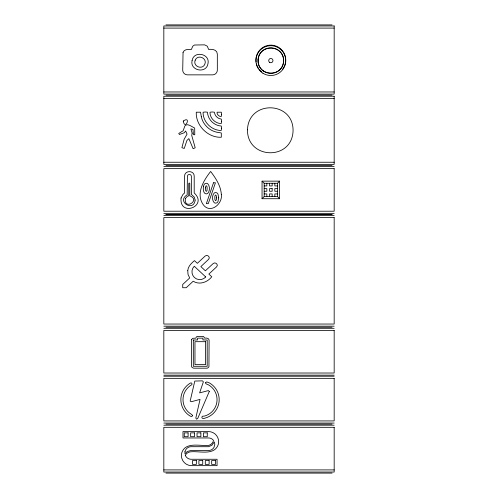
<?xml version="1.0" encoding="UTF-8"?>
<svg xmlns="http://www.w3.org/2000/svg" width="498" height="498" viewBox="0 0 498 498"><rect width="100%" height="100%" fill="white"/><g stroke="black" fill="none" stroke-linecap="round" stroke-linejoin="round"><path stroke-width="0.75" d="M185.225 455.377L186.227 453.989A6.891 6.891 0 0 1 190.771 451.804C199.43 450.852 214.663 455.938 218.311 444.309A10.116 10.116 0 0 0 208.544 431.579L182.99 431.579L182.99 437.966L208.544 437.966A6.281 6.281 0 0 1 212.982 439.802L213.511 440.493A6.542 6.542 0 0 1 208.544 445.417C200.053 446.208 185.237 441.539 181.739 452.912A10.116 10.116 0 0 0 188.885 465.3L191.506 465.649L217.06 465.649L217.06 459.262L191.506 459.262A6.293 6.293 0 0 1 185.885 456.436L185.312 455.259M262.054 198.714L264.183 196.586L264.183 183.276L262.054 181.148L279.621 181.148L279.621 198.714L262.054 198.714L262.054 181.148M279.621 198.714L277.492 196.586L277.492 183.276L279.621 181.148M165.952 24.9L332.048 24.9M163.823 28.093L334.177 28.093M163.823 91.974L334.177 91.974M165.952 95.168L332.048 95.168M163.823 98.367L334.177 98.367M163.823 162.248L334.177 162.248M165.952 165.442L332.048 165.442M163.823 166.506L334.177 166.506M264.183 183.276L277.492 183.276M264.183 185.935L266.841 185.935L266.841 183.276M277.492 185.935L274.828 185.935L274.828 183.276M264.183 188.599L266.841 188.599L266.841 191.263L264.183 191.263M277.492 188.599L274.828 188.599L274.828 191.263L277.492 191.263M264.183 193.921L266.841 193.921L266.841 196.586M277.492 193.921L274.828 193.921L274.828 196.586M264.183 196.586L277.492 196.586M163.823 213.356L334.177 213.356M165.952 214.377L332.048 214.377M165.952 214.42L332.048 214.42M163.823 215.441L334.177 215.441M163.823 326.171L334.177 326.171M165.952 327.236L332.048 327.236M163.823 328.3L334.177 328.3M163.823 375.15L334.177 375.15M163.823 376.214L334.177 376.214M163.823 423.057L334.177 423.057M165.952 424.122L332.048 424.122M163.823 425.186L334.177 425.186M163.823 469.907L334.177 469.907M165.952 473.1L332.048 473.1M201.304 116.681L200.563 112.206L196.28 112.206C195.565 125.452 208.071 137.958 221.317 137.243L221.317 132.96L216.842 132.219A19.69 19.69 0 0 1 206.801 126.722A19.69 19.69 0 0 1 201.304 116.681M272.169 183.276L272.169 185.935L269.505 185.935L269.505 183.276M272.169 196.586L272.169 193.921L269.505 193.921L269.505 196.586M256.059 61.982A14.909 14.909 0 0 1 273.744 45.418A14.909 14.909 0 0 1 283.748 67.485M283.412 68.039A14.909 14.909 0 0 1 282.665 69.11M261.761 71.861A14.909 14.909 0 0 1 260.765 71.021M260.298 70.573A14.909 14.909 0 0 1 259.421 69.62M258.624 68.581A14.909 14.909 0 0 1 257.927 67.485M257.615 66.919A14.909 14.909 0 0 1 256.439 63.893M192.57 415.4L191.929 416.515L190.423 416.222A19.167 19.167 0 0 1 190.46 383.03C191.624 382.308 192.72 384.257 191.506 384.886A17.038 17.038 0 0 0 191.506 414.386L192.57 415.4M205.55 382.794L205.954 383.771L208.544 384.886A17.038 17.038 0 0 1 204.435 416.091C200.171 415.363 201.684 420.107 204.964 418.152A19.167 19.167 0 0 0 209.621 383.049L206.738 381.891L205.55 382.794M205.543 187.902L205.637 190.504L206.315 191.437L207.037 190.454L207.137 188.58L207.037 186.682L206.315 185.698L205.767 186.165L205.543 187.902M216.449 197.837L216.356 199.779L215.646 200.719L214.924 199.729L214.825 197.837L214.924 195.957L215.646 194.973L216.356 195.913L216.449 197.837M247.469 129.816C247.164 159.609 292.033 160.823 293.067 130.893C293.621 100.932 248.483 99.681 247.469 129.816M187.771 270.526L188.026 274.423L189.707 277.946L182.716 284.47L182.716 287.732L186.215 287.732L193.205 281.208C199.405 285.236 207.529 282.273 211.768 276.776L208.867 274.068L216.618 266.86C218.902 264.699 215.186 261.481 213.119 263.598L205.375 270.806L200.856 266.586L208.581 259.358C210.866 257.205 207.149 253.98 205.083 256.096L197.357 263.324L194.463 260.622C191.431 263.237 188.113 266.262 187.771 270.526M221.566 114.328L221.305 116.451L219.817 116.339L218.217 115.306L217.184 113.706L217.072 112.218L221.317 112.206L221.566 114.328M192.166 133.165L191.73 135.462L195.197 147.775L193.131 148.728L188.854 138.606L186.893 140.536L184.254 148.46L181.901 147.669L184.173 139.185L187.055 134.136L185.63 130.993L184.279 132.736L179.454 134.491L178.732 133.476L183.158 130.75L184.839 126.044L185.997 125.029L187.59 124.712L189.75 125.365L194.687 128.067L194.762 134.771L193.448 134.647L192.975 129.387L190.883 128.907L192.166 133.165M184.976 451.705L184.951 453.834L187.204 451.543L190.771 450.528L208.544 450.528A6.281 6.281 0 0 0 213.984 447.385L214.825 444.247L214.339 441.963L211.812 445.305L208.544 446.694L190.771 446.694A6.293 6.293 0 0 0 185.517 450.155L184.976 451.705M221.317 194.282C222.955 204.049 210.069 214.383 203.134 204.535C195.627 193.622 203.657 180.332 210.642 171.468C215.709 178.147 220.739 185.667 221.317 194.282M203.458 186.389C203.203 188.792 203.003 191.749 204.977 193.523L206.315 193.884L207.672 193.523C210.069 190.995 210.063 186.146 207.672 183.619L206.315 183.258L204.977 183.619L204.024 184.696L203.458 186.389M218.703 197.837L217.943 201.727L216.991 202.798L215.646 203.159L214.302 202.798C211.905 200.258 211.899 195.421 214.302 192.888L215.646 192.533L216.991 192.888L217.943 193.965L218.703 197.837M192.097 60.557C189.607 70.672 206.303 74.059 207.952 63.769C210.436 53.66 193.741 50.273 192.097 60.557M195.116 200.078C193.747 212.478 176.13 201.391 187.167 194.855L187.404 176.292C187.341 173.846 191.431 173.846 191.363 176.292L191.363 194.369L194.307 197.171L195.116 200.078M221.542 121.251L221.317 123.398L220.894 123.566C215.18 123.361 210.162 118.343 209.963 112.629L210.125 112.206L212.273 111.982L214.42 112.218C214.794 115.853 217.67 118.723 221.305 119.103L221.542 121.251M221.535 128.179L221.305 130.32L220.894 130.47C211.482 130.358 203.165 122.041 203.053 112.629L203.203 112.218L205.344 111.988L207.473 112.206C207.859 119.595 213.966 125.564 221.317 126.05L221.535 128.179M181.06 198.005C179.224 217.421 208.494 206.147 194.201 192.981L194.201 176.292C194.419 170.111 184.353 170.098 184.584 176.292L184.584 192.981L182.996 194.376L181.06 198.005M209.309 391.422L197.662 418.606L196.461 419.135L195.82 418.003L200.04 399.396L191.344 401.718L190.161 401.095L194.793 381.057L202.418 380.852L203.383 381.817L199.611 392.897L208.351 390.594L209.309 391.422M185.343 198.578C183.837 210.866 201.204 200.09 189.8 195.839L189.8 183.482L189.265 182.996L188.779 183.482L188.779 195.839L187.348 196.305L185.343 198.578M258.101 59.81C256.8 76.375 282.827 77.974 283.574 61.379C284.875 44.82 258.842 43.214 258.101 59.81M183.059 52.315L182.716 70.243C182.747 72.714 184.858 74.825 187.335 74.856L212.714 74.856C215.192 74.825 217.296 72.714 217.327 70.243L217.327 54.089C217.284 49.638 212.123 48.872 208.674 49.476L207.274 46.202L204.641 44.857L194.463 45.019L192.776 46.202L191.369 49.476C188.418 49.333 184.459 49.028 183.059 52.315M195.21 60.177C192.545 66.259 202.425 70.349 204.834 64.155C207.498 58.073 197.625 53.983 195.21 60.177M191.599 339.512L191.437 365.968L192.085 367.53L193.647 368.178L206.888 368.178L207.734 368.016L208.936 366.814L209.098 340.358C209.054 338.098 206.384 337.887 204.684 338.154L203.595 336.517L197.619 336.387L196.368 336.903L195.851 338.154L192.801 338.316L191.599 339.512M183.264 121.039C184.939 131.074 191.637 115.293 183.264 121.039M213.499 182.766L206.371 203.651L208.27 203.651L215.441 182.766L213.499 182.766M193.33 340.041L193.33 366.285L207.205 366.285L207.205 340.041L202.916 339.916L202.916 338.154L197.619 338.154L197.619 339.916L193.33 340.041M334.177 25.964L163.823 25.964L163.823 94.103L334.177 94.103L334.177 25.964M334.177 96.232L163.823 96.232L163.823 164.377L334.177 164.377L334.177 96.232M334.177 168.635L163.823 168.635L163.823 211.22L334.177 211.22L334.177 168.635M272.169 188.599L269.505 188.599L269.505 191.263L272.169 191.263L272.169 188.599M334.177 217.57L163.823 217.57L163.823 324.042L334.177 324.042L334.177 217.57M334.177 330.429L163.823 330.429L163.823 373.021L334.177 373.021L334.177 330.429M205.568 341.684L194.967 341.684L194.967 364.642L205.568 364.642L205.568 341.684M334.177 378.343L163.823 378.343L163.823 420.928L334.177 420.928L334.177 378.343M334.177 427.315L163.823 427.315L163.823 472.036L334.177 472.036L334.177 427.315M188.101 432.855L184.266 432.855L184.266 436.69L188.101 436.69L188.101 432.855M194.488 432.855L190.653 432.855L190.653 436.69L194.488 436.69L194.488 432.855M200.875 432.855L197.04 432.855L197.04 436.69L200.875 436.69L200.875 432.855M207.261 432.855L203.433 432.855L203.433 436.69L207.261 436.69L207.261 432.855M196.349 460.538L192.514 460.538L192.514 464.366L196.349 464.366L196.349 460.538M202.736 460.538L198.901 460.538L198.901 464.366L202.736 464.366L202.736 460.538M209.123 460.538L205.288 460.538L205.288 464.366L209.123 464.366L209.123 460.538M215.51 460.538L211.681 460.538L211.681 464.366L215.51 464.366L215.51 460.538M205.724 276.944L194.251 266.237A7.856 7.856 0 0 0 194.444 277.529A7.856 7.856 0 0 0 205.724 276.944M262.9 73.218A14.909 14.909 0 0 0 285.734 61.154A14.909 14.909 0 0 0 263.872 47.416A14.909 14.909 0 0 0 262.9 73.218M269.673 62.381A2.129 2.129 0 0 0 272.96 60.706A2.129 2.129 0 0 0 269.872 58.696A2.129 2.129 0 0 0 269.673 62.381M263.685 71.183A12.774 12.774 0 0 0 283.58 61.497A12.774 12.774 0 0 0 265.241 49.109A12.774 12.774 0 0 0 263.685 71.183"/></g></svg>
